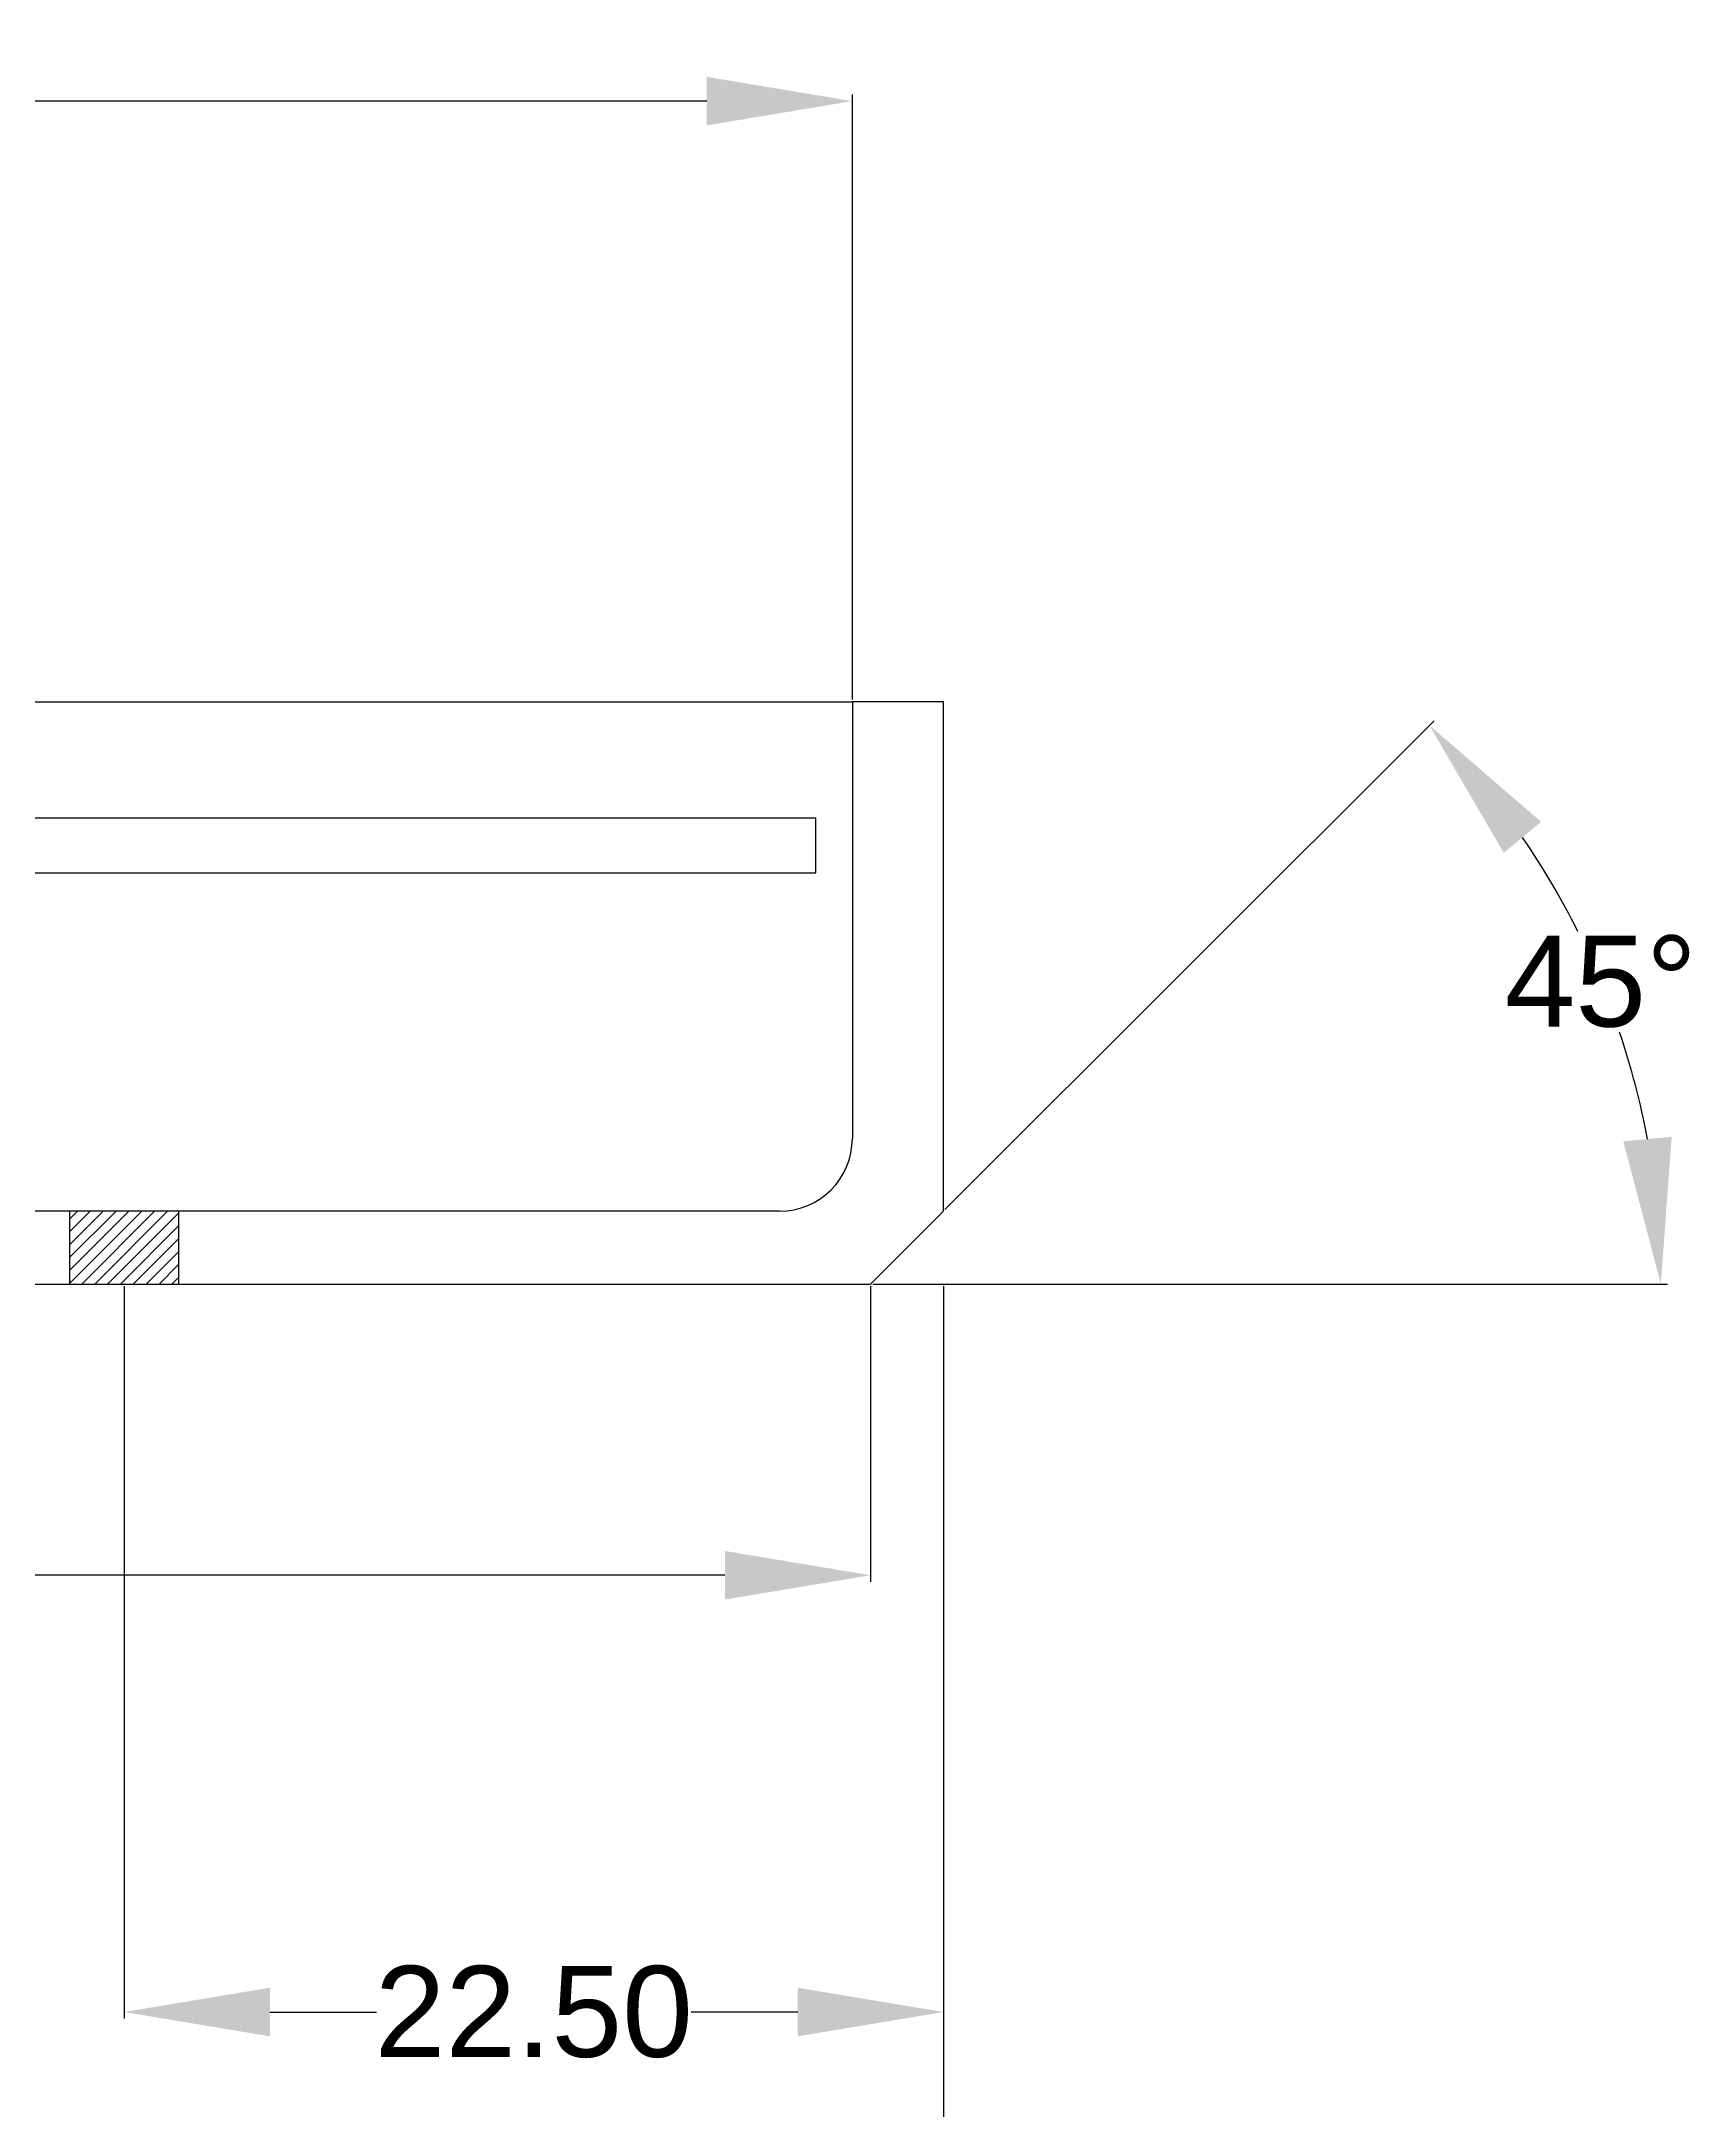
# Model space of a CAD drawing. Header units: inches. Extents: x -112 to 396, y -171 to 147.
# Drawn here: x 263.7 to 309.1, y -120.7 to -63.9 of the extents above; entities that cross this region are included whole.
import ezdxf

# ---------------------------------------------------------------- set-up
doc = ezdxf.new("R2010")
doc.units = ezdxf.units.IN
doc.header["$MEASUREMENT"] = 0
doc.layers.get('0').update_dxf_attribs({"color": 2})
doc.layers.add('case', color=7, linetype='Continuous')
doc.layers.add('quote', color=8, linetype='Continuous')
doc.styles.get("Standard").update_dxf_attribs({"font": 'arial.ttf', "height": 2.5})
doc.dimstyles.get("Standard").update_dxf_attribs({"dimtxt": 0.18, "dimasz": 4, "dimexe": 0.18, "dimexo": 0.0625, "dimgap": 0.09, "dimtad": 0, "dimtih": 1, "dimtoh": 1, "dimzin": 0, "dimdsep": 46, "dimtxsty": 'Standard', "dimcen": 0.09, "dimadec": 0, "dimazin": 0, "dimtfac": 1, "dimtofl": 0, "dimtmove": 0, "dimatfit": 3, "dimfxl": 1, "dimtolj": 1, "dimtzin": 0, "dimarcsym": 0})

# ---------------------------------------------------------------- blocks, each defined once
blk = doc.blocks.new('*D46')
at = {"layer": 'Defpoints', "color": 0}
for p in [(266, -98), (288.5, -98), (288.5, -118)]:
    blk.add_point(p, dxfattribs=at)
at = {"layer": 'quote', "color": 0, "lineweight": -2}
for p, q in [((266, -98.062), (266, -118.18)), ((288.5, -98.062), (288.5, -118.18)), ((270, -118), (272.926, -118)), ((284.5, -118), (281.574, -118))]:
    blk.add_line(p, q, dxfattribs=at)
at = {"layer": 'quote', "color": 0}
for points in [[(270, -117.333), (270, -118.667), (266, -118)], [(284.5, -118.667), (284.5, -117.333), (288.5, -118)]]:
    blk.add_solid(points, dxfattribs=at)
at = {"layer": 'quote', "color": 0, "insert": (277.25, -118), "char_height": 2.5, "attachment_point": 5}
blk.add_mtext('\\A1;22.50', dxfattribs=at)
blk = doc.blocks.new('*D47')
at = {"layer": 'Defpoints', "color": 0}
for p in [(247, -98), (288.5, -98.062), (288.5, -141.5)]:
    blk.add_point(p, dxfattribs=at)
at = {"layer": 'quote', "color": 0, "lineweight": -2}
for p, q in [((247, -98.062), (247, -141.68)), ((288.5, -98.125), (288.5, -141.68)), ((251, -141.5), (263.395, -141.5)), ((284.5, -141.5), (272.105, -141.5))]:
    blk.add_line(p, q, dxfattribs=at)
at = {"layer": 'quote', "color": 0}
for points in [[(251, -140.833), (251, -142.167), (247, -141.5)], [(284.5, -142.167), (284.5, -140.833), (288.5, -141.5)]]:
    blk.add_solid(points, dxfattribs=at)
at = {"layer": 'quote', "color": 0, "insert": (267.75, -141.5), "char_height": 2.5, "attachment_point": 5}
blk.add_mtext('\\A1;41.50', dxfattribs=at)
blk = doc.blocks.new('*D48')
at = {"layer": 'Defpoints', "color": 0}
for p in [(185, -98), (288.5, -98.125), (288.5, -169)]:
    blk.add_point(p, dxfattribs=at)
at = {"layer": 'quote', "color": 0, "lineweight": -2}
for p, q in [((185, -98.062), (185, -169.18)), ((288.5, -98.188), (288.5, -169.18)), ((189, -169), (231.592, -169)), ((284.5, -169), (241.908, -169))]:
    blk.add_line(p, q, dxfattribs=at)
at = {"layer": 'quote', "color": 0}
for points in [[(189, -168.333), (189, -169.667), (185, -169)], [(284.5, -169.667), (284.5, -168.333), (288.5, -169)]]:
    blk.add_solid(points, dxfattribs=at)
at = {"layer": 'quote', "color": 0, "insert": (236.75, -169), "char_height": 2.5, "attachment_point": 5}
blk.add_mtext('\\A1;103.50', dxfattribs=at)
blk = doc.blocks.new('*D49')
at = {"layer": 'Defpoints', "color": 0}
for p in [(307.469, -92.381), (288.5, -96), (-1.5, -98), (286.5, -98), (286.5, -98)]:
    blk.add_point(p, dxfattribs=at)
at = {"layer": 'quote', "color": 0, "lineweight": -2}
for p, q in [((288.544, -95.956), (301.977, -82.523)), ((286.562, -98), (308.388, -98))]:
    blk.add_line(p, q, dxfattribs=at)
for start, end in [(26.5113, 34.4276), (10.5724, 18.602)]:
    blk.add_arc((286.5, -98), 21.708, start, end, dxfattribs=at)
at = {"layer": 'quote', "color": 0}
for points in [[(304.919, -85.301), (303.893, -86.153), (301.85, -82.65)], [(307.176, -94.078), (308.504, -93.956), (308.208, -98)]]:
    blk.add_solid(points, dxfattribs=at)
at = {"layer": 'quote', "color": 0, "insert": (306.556, -89.693), "char_height": 2.5, "attachment_point": 5}
blk.add_mtext('\\A1;45%%d', dxfattribs=at)
blk = doc.blocks.new('*D57')
at = {"layer": 'Defpoints', "color": 0}
for p in [(-1.5, -98), (286.5, -98), (286.5, -106)]:
    blk.add_point(p, dxfattribs=at)
at = {"layer": 'quote', "color": 0, "lineweight": -2}
for p, q in [((-1.5, -98.062), (-1.5, -106.18)), ((286.5, -98.062), (286.5, -106.18)), ((2.5, -106), (137.207, -106)), ((282.5, -106), (147.793, -106))]:
    blk.add_line(p, q, dxfattribs=at)
at = {"layer": 'quote', "color": 0}
for points in [[(2.5, -105.333), (2.5, -106.667), (-1.5, -106)], [(282.5, -106.667), (282.5, -105.333), (286.5, -106)]]:
    blk.add_solid(points, dxfattribs=at)
at = {"layer": 'quote', "color": 0, "insert": (142.5, -106), "char_height": 2.5, "attachment_point": 5}
blk.add_mtext('\\A1;288.00', dxfattribs=at)
blk = doc.blocks.new('*D58')
at = {"layer": 'Defpoints', "color": 0}
for p in [(286, -65.5), (-1, -82), (286, -82)]:
    blk.add_point(p, dxfattribs=at)
at = {"layer": 'quote', "color": 0, "lineweight": -2}
for p, q in [((-1, -81.938), (-1, -65.32)), ((286, -81.938), (286, -65.32)), ((3, -65.5), (137.205, -65.5)), ((282, -65.5), (147.795, -65.5))]:
    blk.add_line(p, q, dxfattribs=at)
at = {"layer": 'quote', "color": 0}
for points in [[(3, -64.833), (3, -66.167), (-1, -65.5)], [(282, -66.167), (282, -64.833), (286, -65.5)]]:
    blk.add_solid(points, dxfattribs=at)
at = {"layer": 'quote', "color": 0, "insert": (142.5, -65.5), "char_height": 2.5, "attachment_point": 5}
blk.add_mtext('\\A1;287.00', dxfattribs=at)

msp = doc.modelspace()

# ---------------------------------------------------------------- hatches: boundary and pattern name
at = {"layer": 'case'}
h = msp.add_hatch(dxfattribs=at)
h.set_pattern_fill('ANSI31', color=256, scale=2, style=0)
h.set_pattern_definition([(45, (0, -51), (-0.1767767, 0.1767767), [])])
h.paths.add_polyline_path([(264.5, -96), (264.5, -98), (267.5, -98), (267.5, -96)])

# ---------------------------------------------------------------- linework, layer by layer
msp.add_lwpolyline([(0, -85.2), (0, -86.7), (285, -86.7), (285, -85.2)], close=True)
for p, q in [((-1, -82), (286, -82)), ((288.5, -82), (286, -82)), ((286, -82), (286, -94)), ((288.5, -96), (288.5, -82)), ((284, -96), (1, -96)), ((264.5, -96), (264.5, -98)), ((267.5, -96), (264.5, -96)), ((267.5, -98), (267.5, -96)), ((286.5, -98), (288.5, -96)), ((-1.5, -98), (286.5, -98)), ((264.5, -98), (267.5, -98))]:
    msp.add_line(p, q, dxfattribs=at)
msp.add_arc((284, -94), 2, 270, 0, dxfattribs=at)

# ---------------------------------------------------------------- dimensions: what is measured, and where the dimension line sits
at = {"layer": 'quote'}
for base, p1, p2, picture, middle in [((286, -65.5), (-1, -82), (286, -82), '*D58', (142.5, -65.5)), ((288.5, -169), (185, -98), (288.5, -98.125), '*D48', (236.75, -169)), ((288.5, -141.5), (247, -98), (288.5, -98.062), '*D47', (267.75, -141.5)), ((288.5, -118), (266, -98), (288.5, -98), '*D46', (277.25, -118))]:
    dim = msp.add_linear_dim(base=base, p1=p1, p2=p2, dimstyle='Standard', dxfattribs=at)
    dim.commit()
    dim.dimension.update_dxf_attribs({"geometry": picture, "text_midpoint": middle})
dim = msp.add_angular_dim_2l(base=(307.469, -92.381), line1=((-1.5, -98), (286.5, -98)), line2=((286.5, -98), (288.5, -96)), dimstyle='Standard', dxfattribs=at)
dim.commit()
dim.dimension.update_dxf_attribs({"geometry": '*D49', "text_midpoint": (306.556, -89.693)})
dim = msp.add_linear_dim(base=(286.5, -106), p1=(-1.5, -98), p2=(286.5, -98), dimstyle='Standard', dxfattribs=at)
dim.commit()
dim.dimension.update_dxf_attribs({"geometry": '*D57', "text_midpoint": (142.5, -106), "dimtype": 160})

doc.saveas('drawing.dxf')
